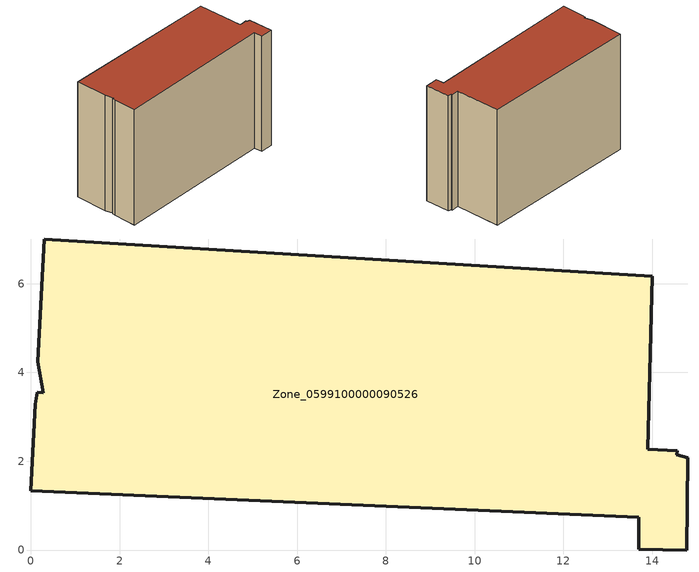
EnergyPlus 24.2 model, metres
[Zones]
Zone_0599100000090526
 floor ground (C_G): 0.28,3.54 0.15,4.24 0.3,7.01 14.01,6.16 13.9,2.27 14.56,2.24 14.55,2.15 14.8,2.08 14.77,0 13.7,0.01 13.7,0.74 0,1.34 0.1,3.29 0.14,3.55 z0
 wall outside (C_F): 0.15,4.24 0.28,3.54 0.14,3.55 0.1,3.29 0,1.34 13.7,0.74 13.7,0.01 14.77,0 14.8,2.08 14.55,2.15 14.56,2.24 13.9,2.27 14.01,6.16 0.3,7.01 0.15,4.24 z0:10.43
 roof outside (C_R): 14.8,2.08 14.55,2.15 14.56,2.24 13.9,2.27 14.01,6.16 0.3,7.01 0.15,4.24 0.28,3.54 0.14,3.55 0.1,3.29 0,1.34 13.7,0.74 13.7,0.01 14.77,0 z10.43
[BUILDING]
Pand.0599100000090526: North Axis=0; Terrain=City; Loads Convergence Tolerance Value=0.04; Temperature Convergence Tolerance Value=0.4; Solar Distribution=FullExterior; Maximum Number of Warmup Days=25; Minimum Number of Warmup Days=1
[Site:Location]
Rotterdam.The.Hague.AP_ZH_NLD Design_Conditions: Latitude=51.96; Longitude=4.45; Time Zone=1; Elevation=-4.5
[SITE:GROUNDTEMPERATURE:BUILDINGSURFACE]
18, 18, 18, 18, 18, 18, 18, 18, 18, 18, 18, 18
[MATERIAL] Thermal Absorptance=0.9; Solar Absorptance=0.7; Visible Absorptance=0.7
Name | Roughness | Thickness | Conductivity | Density | Specific Heat
G.TI.1946 | MediumSmooth | 0.15 | 1 | 540 | 1210
F.TI.1946 | Rough | 0.3 | 0.857143 | 1920 | 840
R.TI.1946 | MediumRough | 0.2 | 0.1 | 1500 | 1000
[CONSTRUCTION]
C_G: G.TI.1946
C_F: F.TI.1946
C_R: R.TI.1946
[ZONE]
Zone_0599100000090526: Type=1; Multiplier=1; Ceiling Height=Autocalculate; Volume=Autocalculate; Floor Area=autocalculate; Part of Total Floor Area=Yes
[ZONEINFILTRATION:DESIGNFLOWRATE]
Infil_Zone_0599100000090526: Zone or ZoneList or Space or SpaceList=Zone_0599100000090526; Schedule=AlwaysOn; Design Flow Rate Calculation Method=Flow/Area; Flow Rate per Floor Area=0.003; Constant Term Coefficient=1; Temperature Term Coefficient=0; Velocity Term Coefficient=0; Velocity Squared Term Coefficient=0
[HVACTEMPLATE:ZONE:IDEALLOADSAIRSYSTEM]
Zone_0599100000090526: Maximum Heating Supply Air Temperature=50; Minimum Cooling Supply Air Temperature=13; Maximum Heating Supply Air Humidity Ratio=0.0156; Minimum Cooling Supply Air Humidity Ratio=0.0077; Heating Limit=NoLimit; Cooling Limit=NoLimit; Dehumidification Control Type=ConstantSensibleHeatRatio; Cooling Sensible Heat Ratio=0.7; Dehumidification Setpoint=60; Humidification Control Type=None; Humidification Setpoint=30; Outdoor Air Method=None; Outdoor Air Flow Rate per Person=0.00944; Outdoor Air Flow Rate per Zone Floor Area=0; Outdoor Air Flow Rate per Zone=0; Demand Controlled Ventilation Type=None; Outdoor Air Economizer Type=NoEconomizer; Heat Recovery Type=None; Sensible Heat Recovery Effectiveness=0.7; Latent Heat Recovery Effectiveness=0.65
[ZONECONTROL:THERMOSTAT]
ThermostatControl_Zone_0599100000090526: Zone or ZoneList=Zone_0599100000090526; Control Type Schedule=DualSetpointControlType; Control 1=Thermostat_Zone_0599100000090526; Temperature Difference Between Cutout And Setpoint=0
[THERMOSTATSETPOINT:DUALSETPOINT]
Thermostat_Zone_0599100000090526: Heating Setpoint Temperature Schedule=HeatingSetpoint_Zone_0599100000090526; Cooling Setpoint Temperature Schedule=CoolingSetpoint_Zone_0599100000090526
[SCHEDULE:COMPACT]
HeatingSetpoint_Zone_0599100000090526: Through: 12/31, For: AllDays, Until: 24:00, 21
CoolingSetpoint_Zone_0599100000090526: Through: 12/31, For: AllDays, Until: 24:00, 24
DualSetpointControlType: Through: 12/31, For: AllDays, Until: 24:00, 4
AlwaysOn: Through: 12/31, For: AllDays, Until: 24:00, 1
